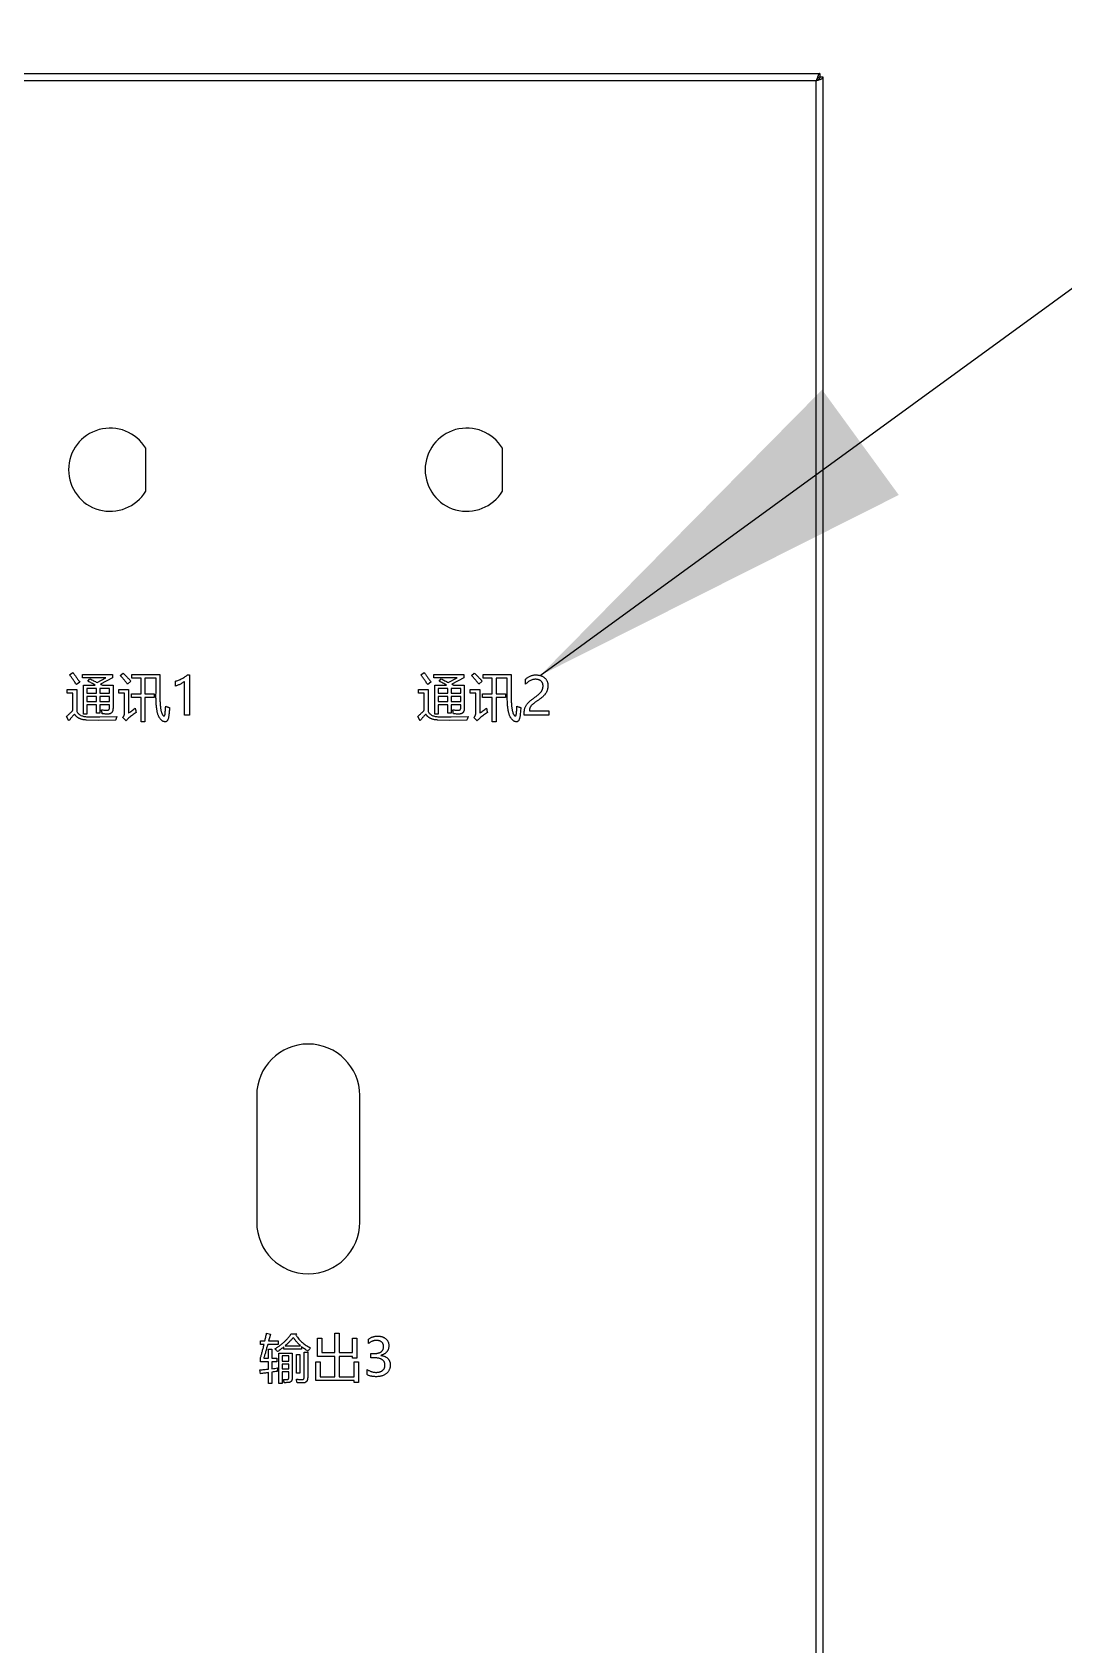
# Model space of a CAD drawing. Header units: millimetres. Extents: x 1359 to 3697, y -340 to 585.
# Drawn here: x 1619.3 to 1879.7, y 92.4 to 499.5 of the extents above; entities that cross this region are included whole.
import ezdxf

# ---------------------------------------------------------------- set-up
doc = ezdxf.new("R2010")
doc.units = ezdxf.units.MM
doc.styles.get("Standard").update_dxf_attribs({"font": 'Gothic.ttf'})
doc.dimstyles.new('ISO-25', dxfattribs={"dimtxt": 2.5, "dimasz": 2.5, "dimexe": 1.25, "dimexo": 0.625, "dimtad": 1, "dimtxsty": 'Standard', "dimcen": 2.5, "dimadec": 0, "dimazin": 0, "dimtfac": 1, "dimtmove": 0, "dimatfit": 3, "dimfxl": 1, "dimarcsym": 0})

msp = doc.modelspace()

# ---------------------------------------------------------------- linework, layer by layer
at = {"color": 7, "linetype": 'Continuous', "lineweight": 25}
for p, q in [((1359.87, 489.04), (1818.12, 489.04)), ((1818.12, 489.04), (1818.12, 488.24)), ((1817.19, 487.24), (1360.79, 487.24)), ((1817.19, -227.16), (1817.19, 487.24)), ((1818.99, 488.17), (1818.19, 488.17)), ((1818.99, -228.09), (1818.99, 488.17)), ((1647.99, 383.63), (1647.99, 394.45)), ((1737.99, 383.63), (1737.99, 394.45)), ((1675.99, 231.04), (1675.99, 199.04)), ((1701.99, 199.04), (1701.99, 231.04))]:
    msp.add_line(p, q, dxfattribs=at)
at = {"color": 1, "linetype": 'Continuous', "lineweight": 25}
for p, q in [((1628.74, 337.28), (1629.57, 337.83)), ((1631.3, 335.43), (1630.48, 334.79)), ((1632.04, 337.35), (1639.6, 337.35)), ((1632.04, 336.49), (1632.04, 337.35)), ((1637.9, 336.49), (1632.04, 336.49)), ((1632.28, 334.66), (1635.25, 334.66)), ((1632.28, 327.35), (1632.28, 334.66)), ((1633.38, 335.64), (1633.9, 336.25)), ((1635.68, 335.33), (1637.9, 336.49)), ((1639.6, 336.46), (1636.54, 334.89)), ((1637.04, 334.66), (1639.72, 334.66)), ((1639.6, 337.35), (1639.6, 336.46)), ((1639.72, 334.66), (1639.72, 328.82)), ((1641.55, 337.07), (1642.25, 337.71)), ((1644.23, 335.63), (1643.41, 334.91)), ((1644.47, 337.35), (1651.55, 337.35)), ((1644.47, 336.37), (1644.47, 337.35)), ((1646.79, 336.37), (1644.47, 336.37)), ((1646.79, 332.47), (1646.79, 336.37)), ((1647.77, 336.37), (1647.77, 332.47)), ((1650.57, 336.37), (1647.77, 336.37)), ((1650.57, 332.92), (1650.57, 336.37)), ((1651.55, 337.35), (1651.55, 333.36)), ((1655.45, 334.42), (1655.45, 335.64)), ((1657.77, 327.1), (1657.77, 335.6)), ((1658.51, 337.23), (1658.99, 337.23)), ((1658.99, 337.23), (1658.99, 327.1)), ((1717.4, 337.28), (1718.22, 337.83)), ((1719.96, 335.43), (1719.14, 334.79)), ((1720.69, 337.35), (1728.25, 337.35)), ((1720.69, 336.49), (1720.69, 337.35)), ((1726.56, 336.49), (1720.69, 336.49)), ((1720.94, 334.66), (1723.91, 334.66)), ((1720.94, 327.35), (1720.94, 334.66)), ((1722.04, 335.64), (1722.56, 336.25)), ((1724.34, 335.33), (1726.56, 336.49)), ((1728.25, 336.46), (1725.2, 334.89)), ((1725.69, 334.66), (1728.38, 334.66)), ((1728.25, 337.35), (1728.25, 336.46)), ((1728.38, 334.66), (1728.38, 328.82)), ((1730.21, 337.07), (1730.91, 337.71)), ((1732.89, 335.63), (1732.07, 334.91)), ((1733.13, 337.35), (1740.21, 337.35)), ((1733.13, 336.37), (1733.13, 337.35)), ((1735.45, 336.37), (1733.13, 336.37)), ((1735.45, 332.47), (1735.45, 336.37)), ((1736.43, 336.37), (1736.43, 332.47)), ((1739.23, 336.37), (1736.43, 336.37)), ((1739.23, 332.92), (1739.23, 336.37)), ((1740.21, 337.35), (1740.21, 333.36)), ((1743.86, 334.91), (1743.86, 336.14)), ((1628.13, 333.57), (1630.57, 333.57)), ((1628.13, 332.59), (1628.13, 333.57)), ((1629.6, 332.59), (1628.13, 332.59)), ((1629.6, 328.3), (1629.6, 332.59)), ((1630.57, 333.57), (1630.57, 327.98)), ((1635.57, 333.81), (1633.13, 333.81)), ((1633.13, 333.81), (1633.13, 332.59)), ((1633.13, 332.59), (1635.57, 332.59)), ((1635.57, 331.74), (1633.13, 331.74)), ((1633.13, 331.74), (1633.13, 330.52)), ((1633.13, 330.52), (1635.57, 330.52)), ((1635.57, 332.59), (1635.57, 333.81)), ((1635.57, 330.52), (1635.57, 331.74)), ((1638.86, 333.81), (1636.43, 333.81)), ((1636.43, 333.81), (1636.43, 332.59)), ((1636.43, 332.59), (1638.86, 332.59)), ((1638.86, 331.74), (1636.43, 331.74)), ((1636.43, 331.74), (1636.43, 330.52)), ((1636.43, 330.52), (1638.86, 330.52)), ((1638.86, 332.59), (1638.86, 333.81)), ((1638.86, 330.52), (1638.86, 331.74)), ((1641.18, 333.57), (1643.62, 333.57)), ((1641.18, 332.59), (1641.18, 333.57)), ((1642.64, 332.59), (1641.18, 332.59)), ((1642.64, 327.79), (1642.64, 332.59)), ((1643.62, 333.57), (1643.62, 327.58)), ((1644.35, 332.47), (1646.79, 332.47)), ((1644.35, 331.49), (1644.35, 332.47)), ((1646.79, 331.49), (1644.35, 331.49)), ((1646.79, 325.4), (1646.79, 331.49)), ((1647.77, 332.47), (1650.08, 332.47)), ((1647.77, 331.49), (1647.77, 325.4)), ((1650.08, 331.49), (1647.77, 331.49)), ((1650.08, 332.47), (1650.08, 331.49)), ((1716.79, 333.57), (1719.23, 333.57)), ((1716.79, 332.59), (1716.79, 333.57)), ((1718.25, 332.59), (1716.79, 332.59)), ((1718.25, 328.3), (1718.25, 332.59)), ((1719.23, 333.57), (1719.23, 327.98)), ((1724.23, 333.81), (1721.79, 333.81)), ((1721.79, 333.81), (1721.79, 332.59)), ((1721.79, 332.59), (1724.23, 332.59)), ((1724.23, 331.74), (1721.79, 331.74)), ((1721.79, 331.74), (1721.79, 330.52)), ((1721.79, 330.52), (1724.23, 330.52)), ((1724.23, 332.59), (1724.23, 333.81)), ((1724.23, 330.52), (1724.23, 331.74)), ((1727.52, 333.81), (1725.08, 333.81)), ((1725.08, 333.81), (1725.08, 332.59)), ((1725.08, 332.59), (1727.52, 332.59)), ((1727.52, 331.74), (1725.08, 331.74)), ((1725.08, 331.74), (1725.08, 330.52)), ((1725.08, 330.52), (1727.52, 330.52)), ((1727.52, 332.59), (1727.52, 333.81)), ((1727.52, 330.52), (1727.52, 331.74)), ((1729.84, 333.57), (1732.28, 333.57)), ((1729.84, 332.59), (1729.84, 333.57)), ((1731.3, 332.59), (1729.84, 332.59)), ((1731.3, 327.79), (1731.3, 332.59)), ((1732.28, 333.57), (1732.28, 327.58)), ((1733.01, 332.47), (1735.45, 332.47)), ((1733.01, 331.49), (1733.01, 332.47)), ((1735.45, 331.49), (1733.01, 331.49)), ((1735.45, 325.4), (1735.45, 331.49)), ((1736.43, 332.47), (1738.74, 332.47)), ((1736.43, 331.49), (1736.43, 325.4)), ((1738.74, 331.49), (1736.43, 331.49)), ((1738.74, 332.47), (1738.74, 331.49)), ((1628.54, 325.64), (1628.01, 326.74)), ((1633.13, 327.35), (1632.28, 327.35)), ((1636.1, 325.76), (1633.06, 325.84)), ((1633.13, 329.66), (1633.13, 327.35)), ((1635.57, 329.66), (1633.13, 329.66)), ((1633.25, 326.67), (1636.43, 326.62)), ((1635.57, 327.59), (1635.57, 329.66)), ((1636.43, 327.59), (1635.57, 327.59)), ((1640.34, 325.78), (1636.1, 325.76)), ((1636.43, 329.66), (1636.43, 327.59)), ((1638.86, 329.66), (1636.43, 329.66)), ((1636.43, 326.62), (1640.69, 326.72)), ((1638.86, 329.01), (1638.86, 329.66)), ((1643, 325.64), (1642.16, 326.47)), ((1658.99, 327.1), (1657.77, 327.1)), ((1717.2, 325.64), (1716.67, 326.74)), ((1721.79, 327.35), (1720.94, 327.35)), ((1724.76, 325.76), (1721.72, 325.84)), ((1721.79, 329.66), (1721.79, 327.35)), ((1724.23, 329.66), (1721.79, 329.66)), ((1721.91, 326.67), (1725.09, 326.62)), ((1724.23, 327.59), (1724.23, 329.66)), ((1725.08, 327.59), (1724.23, 327.59)), ((1728.99, 325.78), (1724.76, 325.76)), ((1725.08, 329.66), (1725.08, 327.59)), ((1727.52, 329.66), (1725.08, 329.66)), ((1725.09, 326.62), (1729.35, 326.72)), ((1727.52, 329.01), (1727.52, 329.66)), ((1731.66, 325.64), (1730.82, 326.47)), ((1743.5, 327.1), (1743.5, 327.6)), ((1749.72, 327.1), (1743.5, 327.1)), ((1744.81, 328.2), (1749.72, 328.2)), ((1749.72, 328.2), (1749.72, 327.1)), ((1647.77, 325.4), (1646.79, 325.4)), ((1736.43, 325.4), (1735.45, 325.4)), ((1678.48, 171.03), (1679.46, 170.82)), ((1695.68, 171.03), (1696.77, 171.03)), ((1695.68, 166.15), (1695.68, 171.03)), ((1696.77, 171.03), (1696.77, 166.15)), ((1676.9, 169.08), (1678.05, 169.08)), ((1676.9, 168.22), (1676.9, 169.08)), ((1677.85, 168.22), (1676.9, 168.22)), ((1681.36, 168.22), (1678.77, 168.22)), ((1678.97, 167.01), (1679.82, 167.01)), ((1678.97, 164.69), (1678.97, 167.01)), ((1678.99, 169.08), (1681.36, 169.08)), ((1679.82, 167.01), (1679.82, 164.69)), ((1681.36, 169.08), (1681.36, 168.22)), ((1682.87, 167.01), (1682.87, 167.61)), ((1687.26, 167.01), (1682.87, 167.01)), ((1683.14, 167.86), (1687.06, 167.86)), ((1684.73, 170.91), (1686.07, 170.91)), ((1686.07, 170.91), (1685.86, 170.63)), ((1687.26, 167.67), (1687.26, 167.01)), ((1691.29, 169.81), (1692.38, 169.81)), ((1691.29, 165.18), (1691.29, 169.81)), ((1692.38, 169.81), (1692.38, 166.15)), ((1700.19, 169.81), (1701.29, 169.81)), ((1700.19, 166.15), (1700.19, 169.81)), ((1701.29, 169.81), (1701.29, 164.69)), ((1704.21, 168.44), (1704.21, 169.54)), ((1676.9, 163.83), (1676.9, 164.73)), ((1678.97, 163.83), (1676.9, 163.83)), ((1677.75, 164.69), (1678.97, 164.69)), ((1678.97, 161.98), (1678.97, 163.83)), ((1679.82, 164.69), (1681.04, 164.69)), ((1679.82, 163.83), (1679.82, 162.08)), ((1681.04, 163.83), (1679.82, 163.83)), ((1681.04, 164.69), (1681.04, 163.83)), ((1681.53, 166.03), (1684.94, 166.03)), ((1681.53, 158.35), (1681.53, 166.03)), ((1684.09, 165.3), (1682.38, 165.3)), ((1682.38, 165.3), (1682.38, 163.96)), ((1682.38, 163.96), (1684.09, 163.96)), ((1684.09, 163.22), (1682.38, 163.22)), ((1682.38, 163.22), (1682.38, 162.01)), ((1684.09, 163.96), (1684.09, 165.3)), ((1684.09, 162.01), (1684.09, 163.22)), ((1684.94, 166.03), (1684.94, 159.72)), ((1686.04, 165.66), (1686.9, 165.66)), ((1686.04, 160.91), (1686.04, 165.66)), ((1686.9, 165.66), (1686.9, 160.91)), ((1687.99, 166.27), (1688.85, 166.27)), ((1687.99, 160), (1687.99, 166.27)), ((1688.85, 166.27), (1688.85, 159.93)), ((1690.92, 163.83), (1692.02, 163.83)), ((1690.92, 159.08), (1690.92, 163.83)), ((1695.68, 165.18), (1691.29, 165.18)), ((1692.02, 163.83), (1692.02, 160.05)), ((1692.38, 166.15), (1695.68, 166.15)), ((1695.68, 160.05), (1695.68, 165.18)), ((1696.77, 166.15), (1700.19, 166.15)), ((1696.77, 165.18), (1696.77, 160.05)), ((1700.19, 165.18), (1696.77, 165.18)), ((1700.19, 164.69), (1700.19, 165.18)), ((1701.29, 164.69), (1700.19, 164.69)), ((1700.55, 163.83), (1701.65, 163.83)), ((1700.55, 160.05), (1700.55, 163.83)), ((1701.65, 163.83), (1701.65, 158.59)), ((1704.82, 165.91), (1705.61, 165.91)), ((1704.82, 164.81), (1704.82, 165.91)), ((1705.65, 164.81), (1704.82, 164.81)), ((1707.29, 165.44), (1707.29, 165.42)), ((1676.91, 160.79), (1676.77, 161.76)), ((1678.97, 158.35), (1678.97, 161.1)), ((1679.82, 161.22), (1679.82, 158.35)), ((1682.38, 162.01), (1684.09, 162.01)), ((1682.38, 161.27), (1682.38, 158.35)), ((1684.09, 161.27), (1682.38, 161.27)), ((1682.75, 159.32), (1683.65, 159.32)), ((1684.09, 159.82), (1684.09, 161.27)), ((1686.9, 160.91), (1686.04, 160.91)), ((1700.55, 159.08), (1690.92, 159.08)), ((1692.02, 160.05), (1695.68, 160.05)), ((1696.77, 160.05), (1700.55, 160.05)), ((1700.55, 158.59), (1700.55, 159.08)), ((1703.85, 160.57), (1703.85, 161.91)), ((1679.82, 158.35), (1678.97, 158.35)), ((1682.38, 158.35), (1681.53, 158.35)), ((1701.65, 158.59), (1700.55, 158.59))]:
    msp.add_line(p, q, dxfattribs=at)
at = {"color": 1, "linetype": 'Continuous', "lineweight": 25, "flags": 128}
msp.add_lwpolyline([(1679.46, 170.82), (1679.2, 169.85), (1678.99, 169.08)], dxfattribs=at)
at = {"color": 7, "linetype": 'Continuous', "lineweight": 25}
for centre, radius, start, end in [((1638.99, 389.04), 10.5, 31.0027, 328.9973), ((1728.99, 389.04), 10.5, 31.0027, 328.9973), ((1688.99, 231.04), 13, 0, 180), ((1688.99, 199.04), 13, 180, 0)]:
    msp.add_arc(centre, radius, start, end, dxfattribs=at)
for points, knots in [([(1818.12, 489.04), (1818.08, 489.04), (1818.05, 489.03), (1817.97, 488.98), (1817.93, 488.95), (1817.85, 488.86), (1817.81, 488.8), (1817.74, 488.67), (1817.7, 488.6), (1817.62, 488.43), (1817.58, 488.34), (1817.5, 488.14), (1817.47, 488.04), (1817.35, 487.71), (1817.27, 487.48), (1817.19, 487.24)], [0, 0, 0, 0, 0.125, 0.125, 0.25, 0.25, 0.375, 0.375, 0.5, 0.5, 0.625, 0.625, 0.75, 0.75, 1, 1, 1, 1]), ([(1818.12, 488.24), (1818.05, 488.24), (1817.97, 488.21), (1817.81, 488.11), (1817.74, 488.04), (1817.58, 487.85), (1817.5, 487.74), (1817.35, 487.5), (1817.27, 487.37), (1817.19, 487.24)], [0, 0, 0, 0, 0.25, 0.25, 0.5, 0.5, 0.75, 0.75, 1, 1, 1, 1]), ([(1817.19, 487.24), (1817.31, 487.28), (1817.43, 487.32), (1817.66, 487.4), (1817.77, 487.43), (1817.99, 487.51), (1818.1, 487.55), (1818.29, 487.63), (1818.38, 487.67), (1818.55, 487.74), (1818.62, 487.78), (1818.76, 487.86), (1818.81, 487.9), (1818.95, 488.01), (1818.99, 488.09), (1818.99, 488.17)], [0, 0, 0, 0, 0.125, 0.125, 0.25, 0.25, 0.375, 0.375, 0.5, 0.5, 0.625, 0.625, 0.75, 0.75, 1, 1, 1, 1]), ([(1817.19, 487.24), (1817.33, 487.32), (1817.46, 487.4), (1817.7, 487.55), (1817.81, 487.63), (1818, 487.78), (1818.07, 487.86), (1818.17, 488.02), (1818.19, 488.09), (1818.19, 488.17)], [0, 0, 0, 0, 0.25, 0.25, 0.5, 0.5, 0.75, 0.75, 1, 1, 1, 1])]:
    msp.add_open_spline(points, degree=3, knots=knots, dxfattribs=at)
at = {"color": 1, "linetype": 'Continuous', "lineweight": 25}
for points, knots in [([(1630.48, 334.79), (1630.39, 334.92), (1630.23, 335.17), (1629.98, 335.54), (1629.75, 335.89), (1629.52, 336.21), (1629.31, 336.51), (1629.11, 336.79), (1628.92, 337.04), (1628.8, 337.21), (1628.74, 337.28)], [0, 0, 0, 0, 0.154608, 0.300529, 0.438114, 0.567372, 0.688313, 0.800444, 0.904795, 1, 1, 1, 1]), ([(1629.57, 337.83), (1629.62, 337.77), (1629.74, 337.62), (1629.92, 337.38), (1630.11, 337.12), (1630.32, 336.83), (1630.55, 336.52), (1630.79, 336.18), (1631.04, 335.81), (1631.21, 335.56), (1631.3, 335.43)], [0, 0, 0, 0, 0.0900527, 0.1903547, 0.3005425, 0.4199808, 0.5502331, 0.6902649, 0.8402385, 1, 1, 1, 1]), ([(1635.25, 334.66), (1634.95, 334.83), (1634.32, 335.16), (1633.69, 335.48), (1633.38, 335.64)], [0, 0, 0, 0, 0.494006, 1, 1, 1, 1]), ([(1633.9, 336.25), (1634.06, 336.17), (1634.36, 336.01), (1634.82, 335.78), (1635.26, 335.55), (1635.54, 335.4), (1635.68, 335.33)], [0, 0, 0, 0, 0.261352, 0.515484, 0.761991, 1, 1, 1, 1]), ([(1636.54, 334.89), (1636.62, 334.85), (1636.79, 334.77), (1636.95, 334.7), (1637.04, 334.66)], [0, 0, 0, 0, 0.506264, 1, 1, 1, 1]), ([(1643.41, 334.91), (1643.26, 335.09), (1642.97, 335.47), (1642.51, 336.01), (1642.04, 336.55), (1641.71, 336.9), (1641.55, 337.07)], [0, 0, 0, 0, 0.247672, 0.496972, 0.747727, 1, 1, 1, 1]), ([(1642.25, 337.71), (1642.35, 337.61), (1642.55, 337.42), (1642.84, 337.13), (1643.11, 336.85), (1643.37, 336.58), (1643.61, 336.33), (1643.83, 336.08), (1644.04, 335.85), (1644.17, 335.7), (1644.23, 335.63)], [0, 0, 0, 0, 0.148926, 0.291762, 0.427111, 0.554982, 0.6768, 0.791652, 0.899068, 1, 1, 1, 1]), ([(1655.45, 335.64), (1655.58, 335.68), (1655.86, 335.76), (1656.27, 335.92), (1656.7, 336.11), (1657.13, 336.33), (1657.54, 336.55), (1657.92, 336.78), (1658.24, 337), (1658.42, 337.15), (1658.51, 337.23)], [0, 0, 0, 0, 0.121242, 0.248824, 0.383592, 0.525539, 0.664909, 0.789887, 0.901546, 1, 1, 1, 1]), ([(1657.77, 335.6), (1657.71, 335.55), (1657.59, 335.43), (1657.35, 335.28), (1657.08, 335.1), (1656.76, 334.93), (1656.42, 334.76), (1656.09, 334.63), (1655.77, 334.5), (1655.55, 334.45), (1655.45, 334.42)], [0, 0, 0, 0, 0.088118, 0.194051, 0.318165, 0.461353, 0.608692, 0.747543, 0.877527, 1, 1, 1, 1]), ([(1719.14, 334.79), (1719.05, 334.92), (1718.88, 335.17), (1718.64, 335.54), (1718.4, 335.89), (1718.18, 336.21), (1717.97, 336.51), (1717.77, 336.79), (1717.58, 337.04), (1717.46, 337.21), (1717.4, 337.28)], [0, 0, 0, 0, 0.154608, 0.300529, 0.438114, 0.567372, 0.688313, 0.800444, 0.904795, 1, 1, 1, 1]), ([(1718.22, 337.83), (1718.28, 337.77), (1718.4, 337.62), (1718.58, 337.38), (1718.77, 337.12), (1718.98, 336.83), (1719.21, 336.52), (1719.45, 336.18), (1719.7, 335.81), (1719.87, 335.56), (1719.96, 335.43)], [0, 0, 0, 0, 0.0900527, 0.1903547, 0.3005425, 0.4199808, 0.5502331, 0.6902649, 0.8402385, 1, 1, 1, 1]), ([(1723.91, 334.66), (1723.6, 334.83), (1722.98, 335.16), (1722.35, 335.48), (1722.04, 335.64)], [0, 0, 0, 0, 0.494006, 1, 1, 1, 1]), ([(1722.56, 336.25), (1722.72, 336.17), (1723.02, 336.01), (1723.48, 335.78), (1723.91, 335.55), (1724.2, 335.4), (1724.34, 335.33)], [0, 0, 0, 0, 0.261352, 0.515484, 0.761991, 1, 1, 1, 1]), ([(1725.2, 334.89), (1725.28, 334.85), (1725.45, 334.77), (1725.61, 334.7), (1725.69, 334.66)], [0, 0, 0, 0, 0.506264, 1, 1, 1, 1]), ([(1732.07, 334.91), (1731.92, 335.09), (1731.63, 335.47), (1731.17, 336.01), (1730.7, 336.55), (1730.37, 336.9), (1730.21, 337.07)], [0, 0, 0, 0, 0.247672, 0.496972, 0.747727, 1, 1, 1, 1]), ([(1730.91, 337.71), (1731.01, 337.61), (1731.21, 337.42), (1731.5, 337.13), (1731.77, 336.85), (1732.03, 336.58), (1732.27, 336.33), (1732.49, 336.08), (1732.69, 335.85), (1732.83, 335.7), (1732.89, 335.63)], [0, 0, 0, 0, 0.148926, 0.291762, 0.427111, 0.554982, 0.6768, 0.791652, 0.899068, 1, 1, 1, 1]), ([(1743.86, 336.14), (1743.95, 336.22), (1744.11, 336.39), (1744.38, 336.61), (1744.68, 336.79), (1744.98, 336.95), (1745.31, 337.08), (1745.67, 337.16), (1746.05, 337.22), (1746.32, 337.22), (1746.45, 337.23)], [0, 0, 0, 0, 0.122882, 0.243149, 0.361275, 0.479609, 0.600631, 0.726103, 0.859024, 1, 1, 1, 1]), ([(1746.33, 336.13), (1746.22, 336.12), (1746.01, 336.12), (1745.69, 336.05), (1745.37, 335.95), (1745.06, 335.81), (1744.74, 335.64), (1744.44, 335.43), (1744.14, 335.19), (1743.96, 335.01), (1743.86, 334.91)], [0, 0, 0, 0, 0.111555, 0.225517, 0.343554, 0.46717, 0.594333, 0.724984, 0.859693, 1, 1, 1, 1]), ([(1746.21, 331.6), (1746.31, 331.66), (1746.49, 331.79), (1746.75, 331.99), (1746.99, 332.18), (1747.2, 332.36), (1747.39, 332.54), (1747.56, 332.71), (1747.7, 332.87), (1747.82, 333.03), (1747.93, 333.19), (1748.01, 333.36), (1748.09, 333.53), (1748.15, 333.7), (1748.2, 333.88), (1748.23, 334.06), (1748.25, 334.26), (1748.25, 334.38), (1748.25, 334.45)], [0, 0, 0, 0, 0.094946, 0.183529, 0.265918, 0.34285, 0.413024, 0.47802, 0.53727, 0.591375, 0.642508, 0.693149, 0.743128, 0.793215, 0.843589, 0.894815, 0.946997, 1, 1, 1, 1]), ([(1748.25, 334.45), (1748.25, 334.51), (1748.25, 334.64), (1748.23, 334.82), (1748.19, 334.99), (1748.13, 335.15), (1748.06, 335.3), (1747.97, 335.44), (1747.86, 335.57), (1747.74, 335.68), (1747.6, 335.79), (1747.46, 335.88), (1747.3, 335.96), (1747.13, 336.02), (1746.94, 336.07), (1746.75, 336.1), (1746.54, 336.12), (1746.4, 336.13), (1746.33, 336.13)], [0, 0, 0, 0, 0.0660308, 0.1292942, 0.1896271, 0.2478563, 0.3051016, 0.3623848, 0.4195768, 0.4779106, 0.5371661, 0.5970319, 0.6578213, 0.7204484, 0.7854326, 0.8537701, 0.9247387, 1, 1, 1, 1]), ([(1746.45, 337.23), (1746.56, 337.22), (1746.78, 337.22), (1747.1, 337.18), (1747.4, 337.13), (1747.68, 337.05), (1747.95, 336.95), (1748.2, 336.82), (1748.43, 336.67), (1748.65, 336.51), (1748.84, 336.32), (1749.01, 336.11), (1749.15, 335.89), (1749.27, 335.65), (1749.36, 335.4), (1749.43, 335.13), (1749.47, 334.84), (1749.47, 334.65), (1749.47, 334.55)], [0, 0, 0, 0, 0.072854, 0.142724, 0.209532, 0.273908, 0.336157, 0.397539, 0.457907, 0.518097, 0.577578, 0.635816, 0.693618, 0.751445, 0.810219, 0.870912, 0.93382, 1, 1, 1, 1]), ([(1749.47, 334.55), (1749.47, 334.46), (1749.47, 334.28), (1749.44, 334.02), (1749.41, 333.76), (1749.35, 333.52), (1749.28, 333.28), (1749.19, 333.06), (1749.09, 332.84), (1748.97, 332.63), (1748.83, 332.43), (1748.67, 332.23), (1748.48, 332.02), (1748.28, 331.81), (1748.05, 331.61), (1747.8, 331.4), (1747.53, 331.19), (1747.34, 331.06), (1747.24, 330.99)], [0, 0, 0, 0, 0.0614231, 0.1213565, 0.1790829, 0.2358309, 0.2914946, 0.3462559, 0.4004078, 0.4542533, 0.5096595, 0.5684782, 0.6306351, 0.6963705, 0.7664664, 0.8401523, 0.9178183, 1, 1, 1, 1]), ([(1651.44, 326.39), (1651.4, 326.46), (1651.32, 326.6), (1651.21, 326.84), (1651.11, 327.1), (1651.02, 327.38), (1650.93, 327.7), (1650.86, 328.04), (1650.79, 328.41), (1650.74, 328.8), (1650.68, 329.22), (1650.64, 329.67), (1650.61, 330.15), (1650.58, 330.65), (1650.57, 331.18), (1650.56, 331.73), (1650.56, 332.32), (1650.57, 332.71), (1650.57, 332.92)], [0, 0, 0, 0, 0.03567, 0.074242, 0.116318, 0.161518, 0.210432, 0.262907, 0.319143, 0.379055, 0.442828, 0.510436, 0.581925, 0.65765, 0.737313, 0.820679, 0.908329, 1, 1, 1, 1]), ([(1651.55, 333.36), (1651.54, 333.15), (1651.54, 332.75), (1651.54, 332.16), (1651.54, 331.61), (1651.55, 331.08), (1651.57, 330.58), (1651.59, 330.12), (1651.62, 329.68), (1651.67, 329.28), (1651.71, 328.91), (1651.76, 328.57), (1651.82, 328.25), (1651.89, 327.97), (1651.96, 327.72), (1652.04, 327.5), (1652.13, 327.31), (1652.2, 327.2), (1652.23, 327.15)], [0, 0, 0, 0, 0.098272, 0.191392, 0.27998, 0.363445, 0.442111, 0.515986, 0.585111, 0.649219, 0.70892, 0.763697, 0.813862, 0.859619, 0.900943, 0.937958, 0.970963, 1, 1, 1, 1]), ([(1740.1, 326.39), (1740.06, 326.46), (1739.98, 326.6), (1739.87, 326.84), (1739.77, 327.1), (1739.68, 327.38), (1739.59, 327.7), (1739.52, 328.04), (1739.45, 328.41), (1739.4, 328.8), (1739.34, 329.22), (1739.3, 329.67), (1739.27, 330.15), (1739.24, 330.65), (1739.23, 331.18), (1739.22, 331.73), (1739.22, 332.32), (1739.23, 332.71), (1739.23, 332.92)], [0, 0, 0, 0, 0.03567, 0.074242, 0.116318, 0.161518, 0.210432, 0.262907, 0.319143, 0.379055, 0.442828, 0.510436, 0.581925, 0.65765, 0.737313, 0.820679, 0.908329, 1, 1, 1, 1]), ([(1740.21, 333.36), (1740.2, 333.15), (1740.19, 332.75), (1740.19, 332.16), (1740.2, 331.61), (1740.21, 331.08), (1740.23, 330.58), (1740.25, 330.12), (1740.28, 329.68), (1740.32, 329.28), (1740.37, 328.91), (1740.42, 328.57), (1740.48, 328.25), (1740.55, 327.97), (1740.62, 327.72), (1740.7, 327.5), (1740.79, 327.31), (1740.86, 327.2), (1740.89, 327.15)], [0, 0, 0, 0, 0.098272, 0.191392, 0.27998, 0.363445, 0.442111, 0.515986, 0.585111, 0.649219, 0.70892, 0.763697, 0.813862, 0.859619, 0.900943, 0.937958, 0.970963, 1, 1, 1, 1]), ([(1743.5, 327.6), (1743.5, 327.74), (1743.51, 328), (1743.55, 328.39), (1743.62, 328.74), (1743.73, 329.06), (1743.87, 329.37), (1744.05, 329.66), (1744.26, 329.95), (1744.47, 330.19), (1744.66, 330.38), (1744.83, 330.53), (1745.01, 330.69), (1745.22, 330.86), (1745.44, 331.04), (1745.68, 331.22), (1745.94, 331.4), (1746.12, 331.53), (1746.21, 331.6)], [0, 0, 0, 0, 0.0813585, 0.1571584, 0.2272626, 0.2926658, 0.3570391, 0.4247642, 0.4955043, 0.5706149, 0.6111503, 0.6554326, 0.7032261, 0.7551323, 0.8106036, 0.8697266, 0.9330557, 1, 1, 1, 1]), ([(1747.24, 330.99), (1747.14, 330.92), (1746.95, 330.78), (1746.67, 330.59), (1746.43, 330.41), (1746.2, 330.25), (1746.01, 330.1), (1745.84, 329.97), (1745.69, 329.86), (1745.54, 329.72), (1745.38, 329.57), (1745.21, 329.39), (1745.08, 329.21), (1744.97, 329.04), (1744.9, 328.85), (1744.85, 328.65), (1744.82, 328.43), (1744.81, 328.28), (1744.81, 328.2)], [0, 0, 0, 0, 0.094118, 0.181015, 0.259725, 0.330541, 0.394164, 0.450009, 0.497998, 0.538163, 0.607477, 0.67058, 0.727604, 0.779215, 0.829143, 0.88218, 0.938867, 1, 1, 1, 1]), ([(1628.01, 326.74), (1628.1, 326.82), (1628.27, 326.99), (1628.51, 327.24), (1628.74, 327.46), (1628.95, 327.67), (1629.14, 327.85), (1629.31, 328.02), (1629.46, 328.17), (1629.55, 328.26), (1629.6, 328.3)], [0, 0, 0, 0, 0.167671, 0.323236, 0.466094, 0.597447, 0.716093, 0.823234, 0.917669, 1, 1, 1, 1]), ([(1630.01, 327.34), (1629.97, 327.3), (1629.87, 327.2), (1629.73, 327.05), (1629.56, 326.87), (1629.39, 326.67), (1629.2, 326.44), (1628.99, 326.2), (1628.77, 325.92), (1628.62, 325.74), (1628.54, 325.64)], [0, 0, 0, 0, 0.083674, 0.178751, 0.286438, 0.405073, 0.536356, 0.67856, 0.83354, 1, 1, 1, 1]), ([(1633.06, 325.84), (1632.97, 325.84), (1632.79, 325.85), (1632.54, 325.86), (1632.29, 325.9), (1632.05, 325.94), (1631.83, 325.99), (1631.61, 326.06), (1631.4, 326.14), (1631.21, 326.23), (1631.02, 326.32), (1630.85, 326.44), (1630.68, 326.56), (1630.53, 326.69), (1630.38, 326.84), (1630.25, 327), (1630.12, 327.16), (1630.05, 327.28), (1630.01, 327.34)], [0, 0, 0, 0, 0.074892, 0.147262, 0.216822, 0.284244, 0.349599, 0.412841, 0.474411, 0.534452, 0.593762, 0.651903, 0.709214, 0.766797, 0.824257, 0.881895, 0.940383, 1, 1, 1, 1]), ([(1630.57, 327.98), (1630.64, 327.88), (1630.77, 327.67), (1631.03, 327.41), (1631.31, 327.18), (1631.63, 326.99), (1631.99, 326.85), (1632.38, 326.75), (1632.8, 326.68), (1633.09, 326.67), (1633.25, 326.67)], [0, 0, 0, 0, 0.119105, 0.235587, 0.351019, 0.468797, 0.590203, 0.718306, 0.854064, 1, 1, 1, 1]), ([(1636.79, 328.41), (1636.92, 328.4), (1637.17, 328.37), (1637.53, 328.35), (1637.86, 328.33), (1638.07, 328.32), (1638.17, 328.32)], [0, 0, 0, 0, 0.282143, 0.542879, 0.781211, 1, 1, 1, 1]), ([(1636.98, 327.39), (1636.96, 327.56), (1636.91, 327.9), (1636.83, 328.24), (1636.79, 328.41)], [0, 0, 0, 0, 0.495394, 1, 1, 1, 1]), ([(1638.4, 327.35), (1638.29, 327.35), (1638.06, 327.35), (1637.71, 327.36), (1637.35, 327.37), (1637.1, 327.38), (1636.98, 327.39)], [0, 0, 0, 0, 0.234783, 0.480354, 0.73543, 1, 1, 1, 1]), ([(1638.17, 328.32), (1638.23, 328.32), (1638.33, 328.33), (1638.47, 328.36), (1638.59, 328.41), (1638.69, 328.49), (1638.77, 328.59), (1638.83, 328.71), (1638.86, 328.86), (1638.86, 328.96), (1638.86, 329.01)], [0, 0, 0, 0, 0.145134, 0.274456, 0.390325, 0.50072, 0.60978, 0.727203, 0.854866, 1, 1, 1, 1]), ([(1639.72, 328.82), (1639.72, 328.76), (1639.71, 328.65), (1639.7, 328.48), (1639.68, 328.32), (1639.64, 328.18), (1639.59, 328.04), (1639.54, 327.92), (1639.47, 327.81), (1639.39, 327.71), (1639.3, 327.63), (1639.2, 327.55), (1639.1, 327.49), (1638.98, 327.44), (1638.85, 327.4), (1638.71, 327.37), (1638.56, 327.35), (1638.45, 327.35), (1638.4, 327.35)], [0, 0, 0, 0, 0.079071, 0.152525, 0.222327, 0.287376, 0.349869, 0.408179, 0.464415, 0.520089, 0.574192, 0.62817, 0.683971, 0.740826, 0.800661, 0.863318, 0.929332, 1, 1, 1, 1]), ([(1640.69, 326.72), (1640.67, 326.65), (1640.62, 326.51), (1640.53, 326.28), (1640.44, 326.04), (1640.37, 325.87), (1640.34, 325.78)], [0, 0, 0, 0, 0.218771, 0.459383, 0.718733, 1, 1, 1, 1]), ([(1642.16, 326.47), (1642.2, 326.51), (1642.27, 326.59), (1642.37, 326.72), (1642.46, 326.87), (1642.53, 327.03), (1642.58, 327.2), (1642.62, 327.39), (1642.64, 327.59), (1642.64, 327.72), (1642.64, 327.79)], [0, 0, 0, 0, 0.11441, 0.229085, 0.345711, 0.464685, 0.588636, 0.71888, 0.855248, 1, 1, 1, 1]), ([(1643.71, 326.39), (1643.65, 326.34), (1643.52, 326.23), (1643.35, 326.05), (1643.17, 325.85), (1643.06, 325.71), (1643, 325.64)], [0, 0, 0, 0, 0.234072, 0.477005, 0.733464, 1, 1, 1, 1]), ([(1643.62, 327.58), (1643.75, 327.67), (1644.03, 327.87), (1644.44, 328.17), (1644.87, 328.48), (1645.17, 328.7), (1645.31, 328.81)], [0, 0, 0, 0, 0.23263, 0.477215, 0.733245, 1, 1, 1, 1]), ([(1645.57, 327.73), (1645.41, 327.62), (1645.08, 327.4), (1644.61, 327.07), (1644.15, 326.73), (1643.85, 326.51), (1643.71, 326.39)], [0, 0, 0, 0, 0.257747, 0.510498, 0.75766, 1, 1, 1, 1]), ([(1645.31, 328.81), (1645.35, 328.62), (1645.43, 328.26), (1645.52, 327.9), (1645.57, 327.73)], [0, 0, 0, 0, 0.5211307, 1, 1, 1, 1]), ([(1652.88, 325.4), (1652.82, 325.4), (1652.69, 325.4), (1652.5, 325.46), (1652.31, 325.53), (1652.13, 325.65), (1651.95, 325.78), (1651.78, 325.96), (1651.6, 326.16), (1651.5, 326.31), (1651.44, 326.39)], [0, 0, 0, 0, 0.105133, 0.212139, 0.321129, 0.437775, 0.562502, 0.696631, 0.842357, 1, 1, 1, 1]), ([(1652.23, 327.15), (1652.26, 327.11), (1652.31, 327.03), (1652.4, 326.94), (1652.5, 326.88), (1652.56, 326.86), (1652.6, 326.86)], [0, 0, 0, 0, 0.313677, 0.578305, 0.801277, 1, 1, 1, 1]), ([(1652.6, 326.86), (1652.63, 326.87), (1652.69, 326.88), (1652.76, 326.97), (1652.81, 327.1), (1652.83, 327.2), (1652.84, 327.26)], [0, 0, 0, 0, 0.182402, 0.387927, 0.653214, 1, 1, 1, 1]), ([(1652.84, 327.26), (1652.85, 327.42), (1652.89, 327.75), (1652.94, 328.25), (1652.98, 328.77), (1653, 329.12), (1653.01, 329.3)], [0, 0, 0, 0, 0.239447, 0.485188, 0.73895, 1, 1, 1, 1]), ([(1653.78, 326.78), (1653.76, 326.67), (1653.73, 326.46), (1653.65, 326.18), (1653.56, 325.94), (1653.46, 325.75), (1653.34, 325.59), (1653.2, 325.48), (1653.05, 325.41), (1652.94, 325.4), (1652.88, 325.4)], [0, 0, 0, 0, 0.183941, 0.346105, 0.488256, 0.611608, 0.719165, 0.816083, 0.906655, 1, 1, 1, 1]), ([(1653.01, 329.3), (1653.11, 329.26), (1653.3, 329.2), (1653.57, 329.12), (1653.79, 329.04), (1653.93, 329), (1653.99, 328.98)], [0, 0, 0, 0, 0.316679, 0.588125, 0.816678, 1, 1, 1, 1]), ([(1653.99, 328.98), (1653.97, 328.77), (1653.94, 328.38), (1653.88, 327.8), (1653.83, 327.27), (1653.8, 326.94), (1653.78, 326.78)], [0, 0, 0, 0, 0.282328, 0.542445, 0.781923, 1, 1, 1, 1]), ([(1716.67, 326.74), (1716.76, 326.82), (1716.93, 326.99), (1717.17, 327.24), (1717.4, 327.46), (1717.61, 327.67), (1717.8, 327.85), (1717.97, 328.02), (1718.12, 328.17), (1718.21, 328.26), (1718.25, 328.3)], [0, 0, 0, 0, 0.167671, 0.323236, 0.466094, 0.597447, 0.716093, 0.823234, 0.917669, 1, 1, 1, 1]), ([(1718.67, 327.34), (1718.63, 327.3), (1718.53, 327.2), (1718.39, 327.05), (1718.22, 326.87), (1718.05, 326.67), (1717.85, 326.44), (1717.65, 326.2), (1717.43, 325.92), (1717.28, 325.74), (1717.2, 325.64)], [0, 0, 0, 0, 0.083674, 0.178751, 0.286438, 0.405073, 0.536356, 0.67856, 0.83354, 1, 1, 1, 1]), ([(1721.72, 325.84), (1721.63, 325.84), (1721.45, 325.85), (1721.2, 325.86), (1720.95, 325.9), (1720.71, 325.94), (1720.49, 325.99), (1720.27, 326.06), (1720.06, 326.14), (1719.87, 326.23), (1719.68, 326.32), (1719.51, 326.44), (1719.34, 326.56), (1719.19, 326.69), (1719.04, 326.84), (1718.91, 327), (1718.78, 327.16), (1718.71, 327.28), (1718.67, 327.34)], [0, 0, 0, 0, 0.0748925, 0.1472619, 0.2168223, 0.2842441, 0.3495994, 0.4128413, 0.4744115, 0.5344517, 0.5937616, 0.6519035, 0.7092136, 0.7667973, 0.8242568, 0.8818951, 0.9403825, 1, 1, 1, 1]), ([(1719.23, 327.98), (1719.3, 327.88), (1719.43, 327.67), (1719.69, 327.41), (1719.97, 327.18), (1720.29, 326.99), (1720.65, 326.85), (1721.04, 326.75), (1721.46, 326.68), (1721.75, 326.67), (1721.91, 326.67)], [0, 0, 0, 0, 0.119105, 0.235587, 0.351019, 0.468797, 0.590203, 0.718306, 0.854064, 1, 1, 1, 1]), ([(1725.45, 328.41), (1725.58, 328.4), (1725.83, 328.37), (1726.19, 328.35), (1726.52, 328.33), (1726.73, 328.32), (1726.83, 328.32)], [0, 0, 0, 0, 0.2821432, 0.5428788, 0.7812114, 1, 1, 1, 1]), ([(1725.64, 327.39), (1725.61, 327.56), (1725.57, 327.9), (1725.49, 328.24), (1725.45, 328.41)], [0, 0, 0, 0, 0.495394, 1, 1, 1, 1]), ([(1727.06, 327.35), (1726.95, 327.35), (1726.72, 327.35), (1726.37, 327.36), (1726.01, 327.37), (1725.76, 327.38), (1725.64, 327.39)], [0, 0, 0, 0, 0.234783, 0.480354, 0.73543, 1, 1, 1, 1]), ([(1726.83, 328.32), (1726.89, 328.32), (1726.99, 328.33), (1727.13, 328.36), (1727.25, 328.41), (1727.35, 328.49), (1727.43, 328.59), (1727.48, 328.71), (1727.52, 328.86), (1727.52, 328.96), (1727.52, 329.01)], [0, 0, 0, 0, 0.145134, 0.274456, 0.390325, 0.50072, 0.60978, 0.727203, 0.854866, 1, 1, 1, 1]), ([(1728.38, 328.82), (1728.38, 328.76), (1728.37, 328.65), (1728.36, 328.48), (1728.33, 328.32), (1728.3, 328.18), (1728.25, 328.04), (1728.19, 327.92), (1728.13, 327.81), (1728.05, 327.71), (1727.96, 327.63), (1727.86, 327.55), (1727.75, 327.49), (1727.63, 327.44), (1727.5, 327.4), (1727.36, 327.37), (1727.21, 327.35), (1727.11, 327.35), (1727.06, 327.35)], [0, 0, 0, 0, 0.079071, 0.152525, 0.222327, 0.287376, 0.349869, 0.408179, 0.464415, 0.520089, 0.574192, 0.62817, 0.683971, 0.740826, 0.800661, 0.863318, 0.929332, 1, 1, 1, 1]), ([(1729.35, 326.72), (1729.33, 326.65), (1729.28, 326.51), (1729.19, 326.28), (1729.1, 326.04), (1729.03, 325.87), (1728.99, 325.78)], [0, 0, 0, 0, 0.218771, 0.459383, 0.718733, 1, 1, 1, 1]), ([(1730.82, 326.47), (1730.85, 326.51), (1730.93, 326.59), (1731.03, 326.72), (1731.12, 326.87), (1731.19, 327.03), (1731.24, 327.2), (1731.28, 327.39), (1731.3, 327.59), (1731.3, 327.72), (1731.3, 327.79)], [0, 0, 0, 0, 0.11441, 0.229085, 0.345711, 0.464685, 0.588636, 0.71888, 0.855248, 1, 1, 1, 1]), ([(1732.37, 326.39), (1732.31, 326.34), (1732.18, 326.23), (1732.01, 326.05), (1731.83, 325.85), (1731.72, 325.71), (1731.66, 325.64)], [0, 0, 0, 0, 0.234072, 0.477005, 0.733464, 1, 1, 1, 1]), ([(1732.28, 327.58), (1732.41, 327.67), (1732.68, 327.87), (1733.1, 328.17), (1733.53, 328.48), (1733.82, 328.7), (1733.97, 328.81)], [0, 0, 0, 0, 0.23263, 0.477215, 0.733245, 1, 1, 1, 1]), ([(1734.23, 327.73), (1734.07, 327.62), (1733.74, 327.4), (1733.27, 327.07), (1732.81, 326.73), (1732.51, 326.51), (1732.37, 326.39)], [0, 0, 0, 0, 0.257747, 0.510498, 0.75766, 1, 1, 1, 1]), ([(1733.97, 328.81), (1734.01, 328.62), (1734.09, 328.26), (1734.18, 327.9), (1734.23, 327.73)], [0, 0, 0, 0, 0.521131, 1, 1, 1, 1]), ([(1741.54, 325.4), (1741.47, 325.4), (1741.35, 325.4), (1741.16, 325.46), (1740.97, 325.53), (1740.79, 325.65), (1740.61, 325.78), (1740.44, 325.96), (1740.26, 326.16), (1740.16, 326.31), (1740.1, 326.39)], [0, 0, 0, 0, 0.105133, 0.212139, 0.321129, 0.437775, 0.562502, 0.696631, 0.842357, 1, 1, 1, 1]), ([(1740.89, 327.15), (1740.92, 327.11), (1740.97, 327.03), (1741.06, 326.94), (1741.15, 326.88), (1741.22, 326.86), (1741.25, 326.86)], [0, 0, 0, 0, 0.313677, 0.578305, 0.801277, 1, 1, 1, 1]), ([(1741.25, 326.86), (1741.28, 326.87), (1741.35, 326.88), (1741.42, 326.97), (1741.47, 327.1), (1741.48, 327.2), (1741.49, 327.26)], [0, 0, 0, 0, 0.182402, 0.387927, 0.653214, 1, 1, 1, 1]), ([(1741.49, 327.26), (1741.51, 327.42), (1741.55, 327.75), (1741.6, 328.25), (1741.63, 328.77), (1741.66, 329.12), (1741.67, 329.3)], [0, 0, 0, 0, 0.239447, 0.485188, 0.73895, 1, 1, 1, 1]), ([(1742.44, 326.78), (1742.42, 326.67), (1742.39, 326.46), (1742.31, 326.18), (1742.22, 325.94), (1742.12, 325.75), (1742, 325.59), (1741.86, 325.48), (1741.7, 325.41), (1741.59, 325.4), (1741.54, 325.4)], [0, 0, 0, 0, 0.183941, 0.346105, 0.488256, 0.611608, 0.719165, 0.816083, 0.906655, 1, 1, 1, 1]), ([(1741.67, 329.3), (1741.77, 329.26), (1741.96, 329.2), (1742.23, 329.12), (1742.45, 329.04), (1742.59, 329), (1742.64, 328.98)], [0, 0, 0, 0, 0.316679, 0.588125, 0.816678, 1, 1, 1, 1]), ([(1742.64, 328.98), (1742.63, 328.77), (1742.6, 328.38), (1742.54, 327.8), (1742.49, 327.27), (1742.45, 326.94), (1742.44, 326.78)], [0, 0, 0, 0, 0.282328, 0.542445, 0.781923, 1, 1, 1, 1]), ([(1678.05, 169.08), (1678.09, 169.23), (1678.16, 169.55), (1678.27, 170.03), (1678.37, 170.52), (1678.45, 170.86), (1678.48, 171.03)], [0, 0, 0, 0, 0.238615, 0.484885, 0.738611, 1, 1, 1, 1]), ([(1676.9, 164.73), (1676.94, 164.84), (1677.02, 165.09), (1677.13, 165.47), (1677.25, 165.87), (1677.37, 166.3), (1677.48, 166.75), (1677.61, 167.22), (1677.73, 167.71), (1677.81, 168.05), (1677.85, 168.22)], [0, 0, 0, 0, 0.1033332, 0.2126772, 0.3280633, 0.4497995, 0.5779868, 0.7125396, 0.8532052, 1, 1, 1, 1]), ([(1678.77, 168.22), (1678.72, 168.05), (1678.63, 167.72), (1678.5, 167.23), (1678.36, 166.76), (1678.23, 166.31), (1678.11, 165.87), (1677.98, 165.46), (1677.87, 165.07), (1677.79, 164.81), (1677.75, 164.69)], [0, 0, 0, 0, 0.143912, 0.28256, 0.415447, 0.54293, 0.66544, 0.782546, 0.8939, 1, 1, 1, 1]), ([(1680.55, 167.1), (1680.77, 167.22), (1681.19, 167.48), (1681.79, 167.9), (1682.36, 168.34), (1682.9, 168.8), (1683.4, 169.29), (1683.88, 169.8), (1684.33, 170.34), (1684.6, 170.72), (1684.73, 170.91)], [0, 0, 0, 0, 0.130451, 0.258523, 0.38458, 0.509505, 0.63269, 0.755465, 0.877763, 1, 1, 1, 1]), ([(1681.23, 166.4), (1681.17, 166.47), (1681.05, 166.6), (1680.88, 166.79), (1680.71, 166.95), (1680.61, 167.05), (1680.55, 167.1)], [0, 0, 0, 0, 0.288553, 0.551922, 0.78895, 1, 1, 1, 1]), ([(1682.87, 167.61), (1682.74, 167.51), (1682.48, 167.29), (1682.07, 166.98), (1681.66, 166.68), (1681.38, 166.49), (1681.23, 166.4)], [0, 0, 0, 0, 0.250636, 0.501448, 0.750797, 1, 1, 1, 1]), ([(1685.22, 169.96), (1685.06, 169.77), (1684.74, 169.39), (1684.22, 168.85), (1683.7, 168.34), (1683.32, 168.02), (1683.14, 167.86)], [0, 0, 0, 0, 0.253521, 0.504207, 0.753015, 1, 1, 1, 1]), ([(1687.06, 167.86), (1686.88, 168.01), (1686.54, 168.33), (1686.07, 168.84), (1685.62, 169.38), (1685.35, 169.77), (1685.22, 169.96)], [0, 0, 0, 0, 0.248975, 0.49795, 0.747533, 1, 1, 1, 1]), ([(1685.86, 170.63), (1685.98, 170.44), (1686.23, 170.07), (1686.64, 169.56), (1687.07, 169.08), (1687.52, 168.65), (1688, 168.26), (1688.5, 167.91), (1689.03, 167.6), (1689.39, 167.43), (1689.58, 167.34)], [0, 0, 0, 0, 0.133502, 0.263557, 0.390252, 0.514706, 0.637029, 0.758256, 0.879015, 1, 1, 1, 1]), ([(1688.91, 166.52), (1688.76, 166.6), (1688.47, 166.78), (1688.05, 167.06), (1687.65, 167.35), (1687.39, 167.57), (1687.26, 167.67)], [0, 0, 0, 0, 0.252672, 0.504034, 0.752778, 1, 1, 1, 1]), ([(1689.58, 167.34), (1689.51, 167.26), (1689.38, 167.12), (1689.2, 166.9), (1689.04, 166.71), (1688.95, 166.58), (1688.91, 166.52)], [0, 0, 0, 0, 0.291151, 0.553636, 0.790275, 1, 1, 1, 1]), ([(1704.21, 169.54), (1704.3, 169.6), (1704.46, 169.72), (1704.72, 169.87), (1704.99, 170), (1705.28, 170.11), (1705.57, 170.2), (1705.87, 170.25), (1706.19, 170.29), (1706.4, 170.3), (1706.51, 170.3)], [0, 0, 0, 0, 0.124808, 0.248005, 0.370909, 0.492675, 0.615908, 0.741303, 0.869099, 1, 1, 1, 1]), ([(1706.17, 169.2), (1706.09, 169.2), (1705.92, 169.19), (1705.66, 169.16), (1705.41, 169.1), (1705.16, 169.01), (1704.92, 168.91), (1704.68, 168.77), (1704.44, 168.62), (1704.29, 168.5), (1704.21, 168.44)], [0, 0, 0, 0, 0.120789, 0.239996, 0.360305, 0.48124, 0.605206, 0.73267, 0.863346, 1, 1, 1, 1]), ([(1705.61, 165.91), (1705.71, 165.91), (1705.89, 165.91), (1706.16, 165.93), (1706.41, 165.97), (1706.65, 166.01), (1706.86, 166.07), (1707.06, 166.14), (1707.24, 166.23), (1707.4, 166.33), (1707.54, 166.44), (1707.66, 166.57), (1707.77, 166.71), (1707.85, 166.87), (1707.91, 167.04), (1707.96, 167.22), (1707.99, 167.42), (1707.99, 167.55), (1707.99, 167.62)], [0, 0, 0, 0, 0.086187, 0.167409, 0.243421, 0.314365, 0.381375, 0.443481, 0.502681, 0.55887, 0.612869, 0.665343, 0.717152, 0.769747, 0.823575, 0.879482, 0.937742, 1, 1, 1, 1]), ([(1707.99, 167.62), (1707.99, 167.68), (1707.99, 167.81), (1707.97, 167.99), (1707.93, 168.15), (1707.88, 168.31), (1707.82, 168.45), (1707.74, 168.58), (1707.65, 168.7), (1707.54, 168.81), (1707.42, 168.9), (1707.28, 168.98), (1707.13, 169.05), (1706.97, 169.1), (1706.79, 169.15), (1706.6, 169.18), (1706.39, 169.2), (1706.25, 169.2), (1706.17, 169.2)], [0, 0, 0, 0, 0.0697316, 0.135022, 0.1964555, 0.2551432, 0.3116706, 0.3664492, 0.4204269, 0.4750619, 0.5297013, 0.5866105, 0.6458752, 0.7084865, 0.7745775, 0.8451234, 0.9199482, 1, 1, 1, 1]), ([(1706.51, 170.3), (1706.61, 170.3), (1706.81, 170.29), (1707.11, 170.26), (1707.39, 170.21), (1707.66, 170.14), (1707.91, 170.05), (1708.14, 169.93), (1708.36, 169.8), (1708.56, 169.64), (1708.74, 169.47), (1708.9, 169.29), (1709.04, 169.09), (1709.14, 168.88), (1709.23, 168.66), (1709.29, 168.43), (1709.33, 168.18), (1709.33, 168.02), (1709.33, 167.93)], [0, 0, 0, 0, 0.075441, 0.147135, 0.215855, 0.281991, 0.3463, 0.408811, 0.47032, 0.531658, 0.591827, 0.650177, 0.707058, 0.763614, 0.820822, 0.878369, 0.937867, 1, 1, 1, 1]), ([(1709.33, 167.93), (1709.33, 167.85), (1709.33, 167.7), (1709.31, 167.47), (1709.27, 167.25), (1709.21, 167.05), (1709.14, 166.86), (1709.05, 166.67), (1708.95, 166.5), (1708.83, 166.34), (1708.69, 166.19), (1708.54, 166.05), (1708.37, 165.92), (1708.19, 165.8), (1707.98, 165.69), (1707.77, 165.6), (1707.54, 165.51), (1707.38, 165.46), (1707.29, 165.44)], [0, 0, 0, 0, 0.06739, 0.131874, 0.194305, 0.254523, 0.313648, 0.370982, 0.42846, 0.485495, 0.54319, 0.602018, 0.662096, 0.724171, 0.788811, 0.856153, 0.926276, 1, 1, 1, 1]), ([(1708.36, 162.97), (1708.36, 163.04), (1708.35, 163.18), (1708.32, 163.4), (1708.27, 163.59), (1708.19, 163.77), (1708.1, 163.94), (1707.98, 164.09), (1707.84, 164.23), (1707.68, 164.35), (1707.5, 164.46), (1707.3, 164.56), (1707.07, 164.63), (1706.83, 164.7), (1706.57, 164.75), (1706.28, 164.79), (1705.97, 164.81), (1705.76, 164.81), (1705.65, 164.81)], [0, 0, 0, 0, 0.0600206, 0.1169692, 0.1711593, 0.2237717, 0.2747369, 0.3262782, 0.3784447, 0.4321409, 0.4889002, 0.5482634, 0.6117791, 0.6792698, 0.7517178, 0.8291803, 0.9118566, 1, 1, 1, 1]), ([(1709.7, 163.04), (1709.7, 162.93), (1709.69, 162.72), (1709.65, 162.41), (1709.57, 162.11), (1709.46, 161.83), (1709.32, 161.56), (1709.16, 161.32), (1708.96, 161.08), (1708.73, 160.87), (1708.48, 160.68), (1708.2, 160.51), (1707.91, 160.37), (1707.59, 160.25), (1707.26, 160.16), (1706.9, 160.1), (1706.53, 160.06), (1706.27, 160.06), (1706.14, 160.05)], [0, 0, 0, 0, 0.062763, 0.122818, 0.181167, 0.238506, 0.295243, 0.351958, 0.410116, 0.469948, 0.530822, 0.592025, 0.654304, 0.718084, 0.784133, 0.853054, 0.924868, 1, 1, 1, 1]), ([(1706.14, 161.15), (1706.22, 161.15), (1706.39, 161.16), (1706.62, 161.18), (1706.85, 161.22), (1707.06, 161.27), (1707.25, 161.34), (1707.44, 161.42), (1707.61, 161.53), (1707.76, 161.64), (1707.9, 161.77), (1708.02, 161.91), (1708.13, 162.06), (1708.21, 162.22), (1708.28, 162.39), (1708.32, 162.57), (1708.35, 162.77), (1708.36, 162.9), (1708.36, 162.97)], [0, 0, 0, 0, 0.077337, 0.150849, 0.220309, 0.287436, 0.35182, 0.414134, 0.474752, 0.534709, 0.594012, 0.650911, 0.706892, 0.763123, 0.819894, 0.877713, 0.937382, 1, 1, 1, 1]), ([(1707.29, 165.42), (1707.38, 165.4), (1707.56, 165.38), (1707.82, 165.33), (1708.06, 165.26), (1708.29, 165.17), (1708.5, 165.07), (1708.7, 164.95), (1708.89, 164.81), (1709.05, 164.66), (1709.21, 164.49), (1709.34, 164.31), (1709.45, 164.13), (1709.54, 163.93), (1709.61, 163.72), (1709.66, 163.51), (1709.7, 163.28), (1709.7, 163.12), (1709.7, 163.04)], [0, 0, 0, 0, 0.0730568, 0.1432972, 0.210688, 0.27598, 0.3390909, 0.4010375, 0.4621723, 0.5231391, 0.583352, 0.6423478, 0.7003633, 0.7582555, 0.8164162, 0.8756053, 0.9367761, 1, 1, 1, 1]), ([(1676.77, 161.76), (1677.14, 161.79), (1677.87, 161.86), (1678.6, 161.94), (1678.97, 161.98)], [0, 0, 0, 0, 0.497166, 1, 1, 1, 1]), ([(1678.97, 161.1), (1678.63, 161.05), (1677.94, 160.94), (1677.26, 160.84), (1676.91, 160.79)], [0, 0, 0, 0, 0.498436, 1, 1, 1, 1]), ([(1679.82, 162.08), (1680.06, 162.1), (1680.55, 162.16), (1681.04, 162.22), (1681.29, 162.25)], [0, 0, 0, 0, 0.495768, 1, 1, 1, 1]), ([(1681.16, 161.4), (1680.94, 161.37), (1680.49, 161.31), (1680.05, 161.25), (1679.82, 161.22)], [0, 0, 0, 0, 0.501307, 1, 1, 1, 1]), ([(1681.29, 162.25), (1681.26, 162.1), (1681.21, 161.82), (1681.18, 161.53), (1681.16, 161.4)], [0, 0, 0, 0, 0.526235, 1, 1, 1, 1]), ([(1682.93, 158.47), (1682.92, 158.52), (1682.89, 158.65), (1682.85, 158.84), (1682.8, 159.07), (1682.77, 159.24), (1682.75, 159.32)], [0, 0, 0, 0, 0.19631, 0.428636, 0.696532, 1, 1, 1, 1]), ([(1683.65, 159.32), (1683.68, 159.32), (1683.75, 159.33), (1683.84, 159.35), (1683.92, 159.39), (1683.98, 159.45), (1684.03, 159.52), (1684.07, 159.61), (1684.09, 159.71), (1684.09, 159.78), (1684.09, 159.82)], [0, 0, 0, 0, 0.137129, 0.257753, 0.370095, 0.479339, 0.590381, 0.710902, 0.845505, 1, 1, 1, 1]), ([(1684.94, 159.72), (1684.94, 159.63), (1684.94, 159.46), (1684.89, 159.23), (1684.81, 159.03), (1684.69, 158.87), (1684.55, 158.74), (1684.36, 158.65), (1684.15, 158.6), (1684, 158.59), (1683.92, 158.59)], [0, 0, 0, 0, 0.151857, 0.285777, 0.40609, 0.517158, 0.626233, 0.738421, 0.862223, 1, 1, 1, 1]), ([(1685.99, 159.44), (1686.12, 159.43), (1686.37, 159.39), (1686.73, 159.35), (1687.06, 159.33), (1687.27, 159.32), (1687.37, 159.32)], [0, 0, 0, 0, 0.282089, 0.543714, 0.782432, 1, 1, 1, 1]), ([(1686.17, 158.49), (1686.14, 158.65), (1686.1, 158.97), (1686.03, 159.29), (1685.99, 159.44)], [0, 0, 0, 0, 0.494752, 1, 1, 1, 1]), ([(1687.37, 159.32), (1687.42, 159.32), (1687.51, 159.33), (1687.64, 159.36), (1687.75, 159.41), (1687.84, 159.49), (1687.91, 159.59), (1687.96, 159.71), (1687.99, 159.85), (1687.99, 159.95), (1687.99, 160)], [0, 0, 0, 0, 0.138839, 0.262668, 0.375219, 0.484802, 0.595558, 0.71476, 0.84873, 1, 1, 1, 1]), ([(1688.85, 159.93), (1688.85, 159.87), (1688.85, 159.76), (1688.83, 159.59), (1688.81, 159.44), (1688.78, 159.3), (1688.73, 159.17), (1688.68, 159.05), (1688.62, 158.94), (1688.55, 158.84), (1688.47, 158.75), (1688.38, 158.68), (1688.28, 158.61), (1688.18, 158.56), (1688.06, 158.52), (1687.93, 158.49), (1687.8, 158.47), (1687.7, 158.47), (1687.65, 158.47)], [0, 0, 0, 0, 0.081512, 0.158019, 0.229675, 0.296931, 0.361082, 0.420983, 0.478885, 0.534182, 0.588707, 0.642805, 0.696613, 0.751682, 0.809122, 0.869075, 0.932587, 1, 1, 1, 1]), ([(1703.85, 161.91), (1703.93, 161.85), (1704.1, 161.73), (1704.37, 161.58), (1704.64, 161.44), (1704.93, 161.34), (1705.22, 161.25), (1705.52, 161.2), (1705.83, 161.16), (1706.04, 161.15), (1706.14, 161.15)], [0, 0, 0, 0, 0.127363, 0.252591, 0.376219, 0.499459, 0.621974, 0.745876, 0.871393, 1, 1, 1, 1]), ([(1706.14, 160.05), (1706.03, 160.06), (1705.8, 160.06), (1705.47, 160.08), (1705.16, 160.12), (1704.86, 160.18), (1704.58, 160.25), (1704.32, 160.34), (1704.07, 160.44), (1703.92, 160.53), (1703.85, 160.57)], [0, 0, 0, 0, 0.145765, 0.28468, 0.417069, 0.543483, 0.664282, 0.780256, 0.891809, 1, 1, 1, 1]), ([(1683.92, 158.59), (1683.85, 158.59), (1683.7, 158.59), (1683.46, 158.56), (1683.2, 158.52), (1683.02, 158.49), (1682.93, 158.47)], [0, 0, 0, 0, 0.209782, 0.445315, 0.709184, 1, 1, 1, 1]), ([(1687.65, 158.47), (1687.54, 158.47), (1687.31, 158.46), (1686.95, 158.47), (1686.57, 158.48), (1686.3, 158.49), (1686.17, 158.49)], [0, 0, 0, 0, 0.225588, 0.467837, 0.725532, 1, 1, 1, 1])]:
    msp.add_open_spline(points, degree=3, knots=knots, dxfattribs=at)

# ---------------------------------------------------------------- leaders
at = {"color": 6}
msp.add_leader([(1747.51, 337.1), (1970.6, 499.48), (2400.35, 499.48)], dimstyle='ISO-25', override={"dimtxt": 3.5, "dimasz": 100, "dimexe": 1, "dimexo": 0, "dimgap": 1.524, "dimtad": 0, "dimtih": 1, "dimtoh": 1, "dimdec": 3, "dimzin": 0, "dimadec": 2, "dimtdec": 3, "dimtzin": 0}, dxfattribs=at)

doc.saveas('drawing.dxf')
